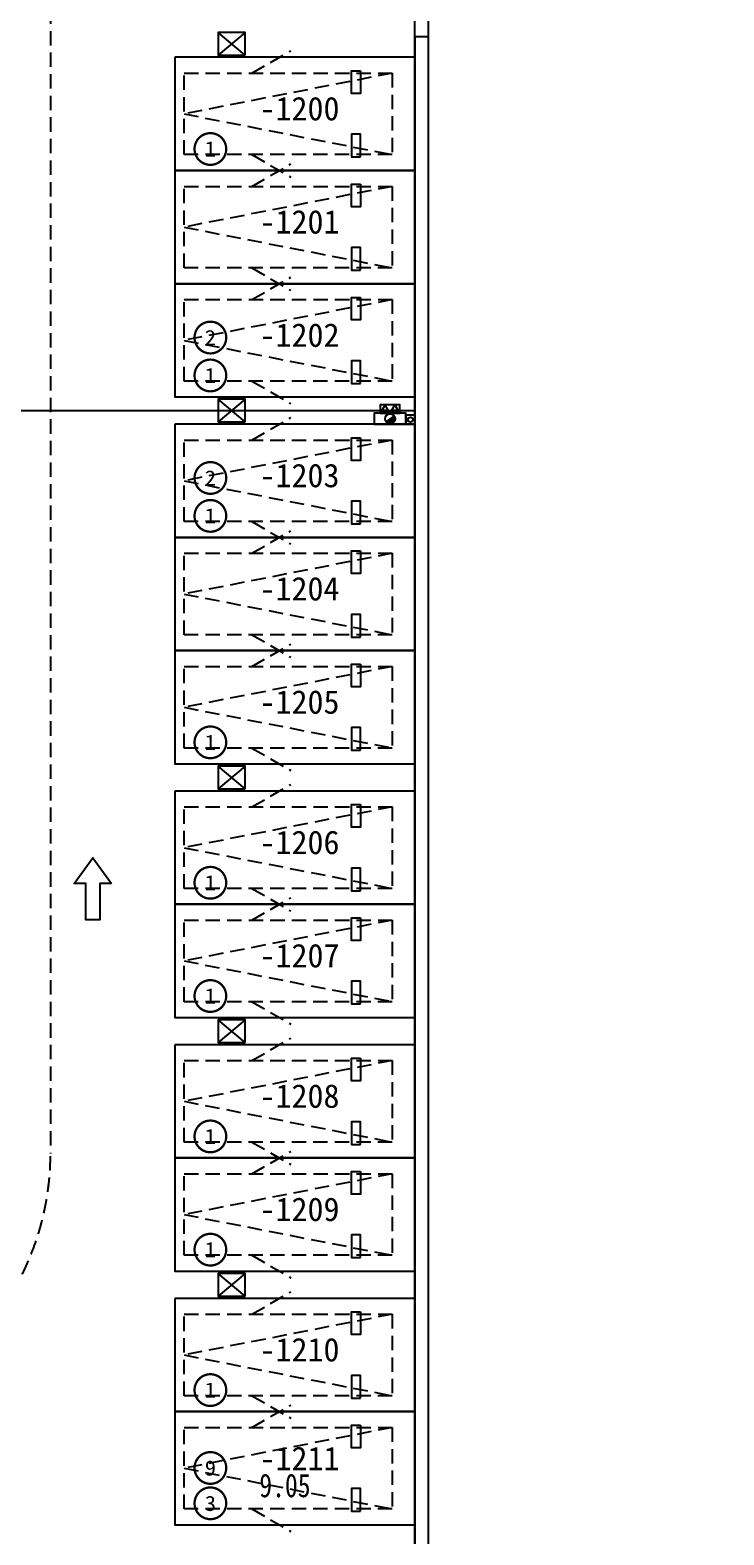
# Model space of a CAD drawing. Header units: millimetres. Extents: x 693907 to 1906102, y -24098 to 332602.
# Drawn here: x 800766 to 816092, y 193728 to 226950 of the extents above; entities that cross this region are included whole.
import ezdxf
from ezdxf.enums import TextEntityAlignment as Align

# ---------------------------------------------------------------- set-up
doc = ezdxf.new("R2010")
doc.units = ezdxf.units.MM
doc.header["$LTSCALE"] = 100
doc.linetypes.add('A6-DK-B1F$0$HIDDEN2', pattern=[4.7625, 3.175, -1.5875])
doc.layers.get('Defpoints').update_dxf_attribs({"color": 189})
for name, color, linetype in [('A6-DK-B1F$0$A-CONC', 30, 'Continuous'), ('A6-DK-B1F$0$A-PRKG', 175, 'A6-DK-B1F$0$HIDDEN2'), ('A6-DK-B1F$0$A-PRKG-SIGN', 252, 'Continuous'), ('A6-DK-B1F$0$A-TRACK', 77, 'A6-DK-B1F$0$HIDDEN2'), ('A6-DK-BG-B1F$0$A-STAIR', 142, 'Continuous'), ('A6-W-B1$0$S-WALL-S', 4, 'Continuous'), ('a_parking_number', 120, 'Continuous'), ('a_parking_price', 211, 'Continuous'), ('TP-DK-1(xhs)$0$P-J-DIM-L', 70, 'Continuous'), ('TP-DK-1(xhs)$0$P-X-L', 240, 'Continuous'), ('TP-DK-1(xhs)$0$P-X-M', 2, 'Continuous'), ('TP-DK-1(xhs)$0$P-X-X', 1, 'Continuous'), ('xref(dwg引用图层)', 7, 'Continuous')]:
    doc.layers.add(name, color=color, linetype=linetype)
doc.layers.add('A6-W-B1$0$S-EDIT', color=241, linetype='Continuous', plot=False)
doc.layers.add('LVTRY', color=6, linetype='Continuous', lineweight=18)
doc.layers.add('PUB_TEXT', color=7, linetype='Continuous', lineweight=15)
doc.styles.add('-黑体', font='simhei.ttf')
doc.styles.add('华文细黑', font='STXIHEI.TTF')
doc.styles.add('黑体', font='simhei.ttf', dxfattribs={"width": 0.8})

# ---------------------------------------------------------------- blocks, each defined once
blk = doc.blocks.new('TP-DK-1(xhs)$0$PG01.1')
at = {"color": 1}
for p, q in [((108, 187), (0, 0)), ((80, 72), (66, 58)), ((89, 72), (66, 48)), ((99, 72), (66, 39)), ((109, 72), (66, 29)), ((118, 72), (66, 20)), ((128, 72), (66, 10)), ((138, 72), (66, 0)), ((147, 72), (76, 0)), ((150, 65), (85, 0)), ((150, 56), (94, 0)), ((150, 46), (104, 0)), ((216, 0), (108, 187)), ((150, 36), (114, 0)), ((150, 27), (123, 0)), ((150, 17), (133, 0)), ((150, 8), (142, 0)), ((324, 187), (216, 0)), ((296, 72), (282, 58)), ((305, 72), (282, 48)), ((315, 72), (282, 39)), ((325, 72), (282, 29)), ((334, 72), (282, 20)), ((344, 72), (282, 10)), ((354, 72), (282, 0)), ((363, 72), (292, 0)), ((366, 65), (301, 0)), ((366, 56), (310, 0)), ((366, 46), (320, 0)), ((432, 0), (324, 187)), ((366, 36), (330, 0)), ((366, 27), (339, 0)), ((366, 17), (349, 0)), ((366, 8), (358, 0))]:
    blk.add_line(p, q, dxfattribs=at)
at = {"color": 2}
for p, q in [((0, 0), (216, 0)), ((216, 0), (432, 0))]:
    blk.add_line(p, q, dxfattribs=at)
at = {"color": 1}
for points in [[(0, 0), (436, 0), (436, 190), (0, 190)], [(66, 72), (150, 72), (150, 0), (66, 0)], [(282, 72), (366, 72), (366, 0), (282, 0)]]:
    blk.add_lwpolyline(points, close=True, dxfattribs=at)
blk = doc.blocks.new('TP-DK-1(xhs)$0$PG02.4')
blk.add_hatch(color=1).paths.add_polyline_path([(265, 48, 0.699012), (461, 120, 0.141488), (444, 179)])
at = {"color": 1}
blk.add_line((265, 48), (444, 179), dxfattribs=at)
blk.add_lwpolyline([(0, 0), (700, 0), (700, 240), (0, 240)], close=True, dxfattribs=at)
blk.add_circle((350, 120), 111, dxfattribs=at)
blk = doc.blocks.new('TP-DK-1(xhs)')
at = {"layer": 'TP-DK-1(xhs)$0$P-J-DIM-L', "color": 8, "true_color": 0x808080}
blk.add_lwpolyline([(67050, 218250), (67050, 218450), (66850, 218450), (66850, 218250)], close=True, dxfattribs=at)
at = {"layer": 'TP-DK-1(xhs)$0$P-X-L'}
blk.add_circle((66950, 218350), 55, dxfattribs=at)
at = {"layer": 'TP-DK-1(xhs)$0$P-X-M', "extrusion": (0, 0, -1), "xscale": -1, "zscale": -1}
blk.add_blockref('TP-DK-1(xhs)$0$PG01.1', (-66282, 218490), dxfattribs=at)
at = {"layer": 'TP-DK-1(xhs)$0$P-X-X'}
blk.add_blockref('TP-DK-1(xhs)$0$PG02.4', (66150, 218250), dxfattribs=at)
blk = doc.blocks.new('A6-W-B1$0$Z-2')
at = {"layer": 'A6-W-B1$0$S-EDIT'}
for p, q in [((72869, 44139), (73369, 43539)), ((73369, 44139), (72869, 43539))]:
    blk.add_line(p, q, dxfattribs=at)
at = {"layer": 'A6-W-B1$0$S-WALL-S', "color": 0, "linetype": 'ByBlock', "lineweight": -2}
blk.add_lwpolyline([(73369, 44139), (72869, 44139), (72869, 43539), (73369, 43539), (73369, 44139)], dxfattribs=at)
blk = doc.blocks.new('A6-W-B1', base_point=(85957, 40190))
at = {"layer": 'A6-W-B1$0$S-WALL-S'}
blk.add_lwpolyline([(153307, 266990), (153007, 266990), (153007, 216865), (159832, 216865), (159832, 217165), (153307, 217165), (153307, 266990)], dxfattribs=at)
at = {"layer": 'A6-W-B1$0$S-WALL-S', "rotation": 270}
for p in [(105118, 339959), (105118, 331859), (105118, 323759), (105118, 318159), (105118, 312559)]:
    blk.add_blockref('A6-W-B1$0$Z-2', p, dxfattribs=at)
blk = doc.blocks.new('A6-DK-BG-B1F')
at = {"layer": 'A6-DK-BG-B1F$0$A-STAIR'}
blk.add_line((50950, 218550), (67050, 218550), dxfattribs=at)
blk = doc.blocks.new('A6-DK-B1F$0$A$C48A675EB')
at = {"layer": 'A6-DK-B1F$0$A-TRACK', "linetype": 'ByBlock'}
blk.add_lwpolyline([(1047, -516), (1047, -195), (50, -195), (50, 195), (1047, 195), (1047, 517), (1759, 0)], close=True, dxfattribs=at)
blk = doc.blocks.new('A6-DK-B1F$0$gsethsergtyf')
at = {"layer": 'A6-DK-B1F$0$A-TRACK'}
blk.add_line((59000, 291700), (59000, 202150), dxfattribs=at)
blk.add_arc((53000, 202150, 0), 6000, 270, 0, dxfattribs=at)
at = {"layer": 'A6-DK-B1F$0$A-TRACK', "linetype": 'ByBlock', "xscale": 0.8000000000000003, "yscale": 0.8000000000000003, "zscale": 0.8000000000000003, "rotation": 90}
blk.add_blockref('A6-DK-B1F$0$A$C48A675EB', (59934, 207270, 0), dxfattribs=at)
blk = doc.blocks.new('A6-DK-B1F$0$标准车位')
blk.add_lwpolyline([(350, 4600), (1250, 0), (2150, 4600)])
blk.add_lwpolyline([(350, 4600), (2150, 4600), (2150, 0), (350, 0)], close=True)
at = {"layer": 'A6-DK-B1F$0$A-PRKG-SIGN'}
for points in [[(0, -200), (2500, -200), (2500, 5100), (0, 5100)], [(300, 3900), (800, 3900), (800, 3700), (300, 3700)], [(2200, 3900), (1700, 3900), (1700, 3700), (2200, 3700)]]:
    blk.add_lwpolyline(points, close=True, dxfattribs=at)
at = {"layer": 'Defpoints', "color": 8, "linetype": 'A6-DK-B1F$0$HIDDEN2', "extrusion": (-5.18032e-09, 4.96178e-22, 1), "elevation": 0}
for points in [[(350, 1500), (-145, 2357)], [(2150, 1500), (2645, 2357)]]:
    blk.add_lwpolyline(points, dxfattribs=at)

msp = doc.modelspace()

# ---------------------------------------------------------------- linework, layer by layer
at = {"layer": 'A6-DK-B1F$0$A-CONC'}
for p, q in [((809266.9, 176675), (809266.9, 235600)), ((809566.9, 176975), (809566.9, 235300))]:
    msp.add_line(p, q, dxfattribs=at)
at = {"layer": 'LVTRY', "color": 6, "const_width": 50}
for points in [[(805098.7, 224324.9, 1), (804398.7, 224324.9, 1)], [(805098.7, 220162.3, 1), (804398.7, 220162.3, 1)], [(805098.7, 219324.9, 1), (804398.7, 219324.9, 1)], [(805098.7, 217062.3, 1), (804398.7, 217062.3, 1)], [(805098.7, 216224.9, 1), (804398.7, 216224.9, 1)], [(805098.7, 211224.9, 1), (804398.7, 211224.9, 1)], [(805098.7, 208124.9, 1), (804398.7, 208124.9, 1)], [(805098.7, 205624.9, 1), (804398.7, 205624.9, 1)], [(805098.7, 202524.9, 1), (804398.7, 202524.9, 1)], [(805098.7, 200024.9, 1), (804398.7, 200024.9, 1)], [(805098.7, 196924.9, 1), (804398.7, 196924.9, 1)], [(805098.7, 195205.5, 1), (804398.7, 195205.5, 1)], [(805098.7, 194424.9, 1), (804398.7, 194424.9, 1)]]:
    msp.add_lwpolyline(points, format="xyb", close=True, dxfattribs=at)

# ---------------------------------------------------------------- block references
msp.add_blockref('A6-DK-B1F$0$gsethsergtyf', (742216.9, 0))
at = {"layer": 'A6-DK-B1F$0$A-PRKG', "linetype": 'ByBlock', "extrusion": (4.97963e-22, 5.18032e-09, -1), "xscale": -1, "zscale": -1, "rotation": 90}
for p in [(-804166.9, 226350, 0), (-804166.9, 223850, 0), (-804166.9, 221350, 0), (-804166.9, 218250, 0), (-804166.9, 215750, 0), (-804166.9, 213250, 0), (-804166.9, 210150, 0), (-804166.9, 207650, 0), (-804166.9, 204550, 0), (-804166.9, 202050, 0), (-804166.9, 198950, 0), (-804166.9, 196450, 0)]:
    msp.add_blockref('A6-DK-B1F$0$标准车位', p, dxfattribs=at)
at = {"layer": 'xref(dwg引用图层)'}
for name in ['A6-W-B1', 'TP-DK-1(xhs)', 'A6-DK-BG-B1F']:
    msp.add_blockref(name, (742216.9, 0), dxfattribs=at)

# ---------------------------------------------------------------- texts
at = {"layer": 'a_parking_number', "style": '华文细黑'}
for s, p in [('-1200', (806716.2, 225213, 0)), ('-1201', (806716.2, 222713, 0)), ('-1202', (806716.2, 220213, 0)), ('-1203', (806716.2, 217113, 0)), ('-1204', (806716.2, 214613, 0)), ('-1205', (806716.2, 212113, 0)), ('-1206', (806716.2, 209013, 0)), ('-1207', (806716.2, 206513, 0)), ('-1208', (806716.2, 203413, 0)), ('-1209', (806716.2, 200913, 0)), ('-1210', (806716.2, 197813)), ('-1211', (806716.2, 195415.5))]:
    msp.add_text(s, height=520, dxfattribs=at).set_placement(p, align=Align.MIDDLE)
at = {"layer": 'a_parking_price', "style": '黑体', "width": 0.8}
msp.add_text('9.05', height=520, dxfattribs=at).set_placement((805829.3, 194559.3))
at = {"layer": 'PUB_TEXT', "color": 6, "style": '-黑体'}
for s, width, p, p2 in [('1', 1.065055, (804620.4, 224158.6), (804877, 224158.6)), ('2', 1.048503, (804622.4, 219994.5), (804875, 219994.5)), ('1', 1.065055, (804620.4, 219158.6), (804877, 219158.6)), ('2', 1.048503, (804622.4, 216894.5), (804875, 216894.5)), ('1', 1.065055, (804620.4, 216058.6), (804877, 216058.6)), ('1', 1.065055, (804620.4, 211058.6), (804877, 211058.6)), ('1', 1.065055, (804620.4, 207958.6), (804877, 207958.6)), ('1', 1.065055, (804620.4, 205458.6), (804877, 205458.6)), ('1', 1.065055, (804620.4, 202358.6), (804877, 202358.6)), ('1', 1.065055, (804620.4, 199858.6), (804877, 199858.6)), ('1', 1.065055, (804620.4, 196758.6), (804877, 196758.6)), ('9', 1.032317, (804624.4, 195036.3), (804873.1, 195036.3)), ('3', 1.032317, (804624.4, 194255.6), (804873.1, 194255.6))]:
    msp.add_text(s, height=335, dxfattribs=dict(at, width=width)).set_placement(p, p2, align=Align.FIT)

doc.saveas('drawing.dxf')
